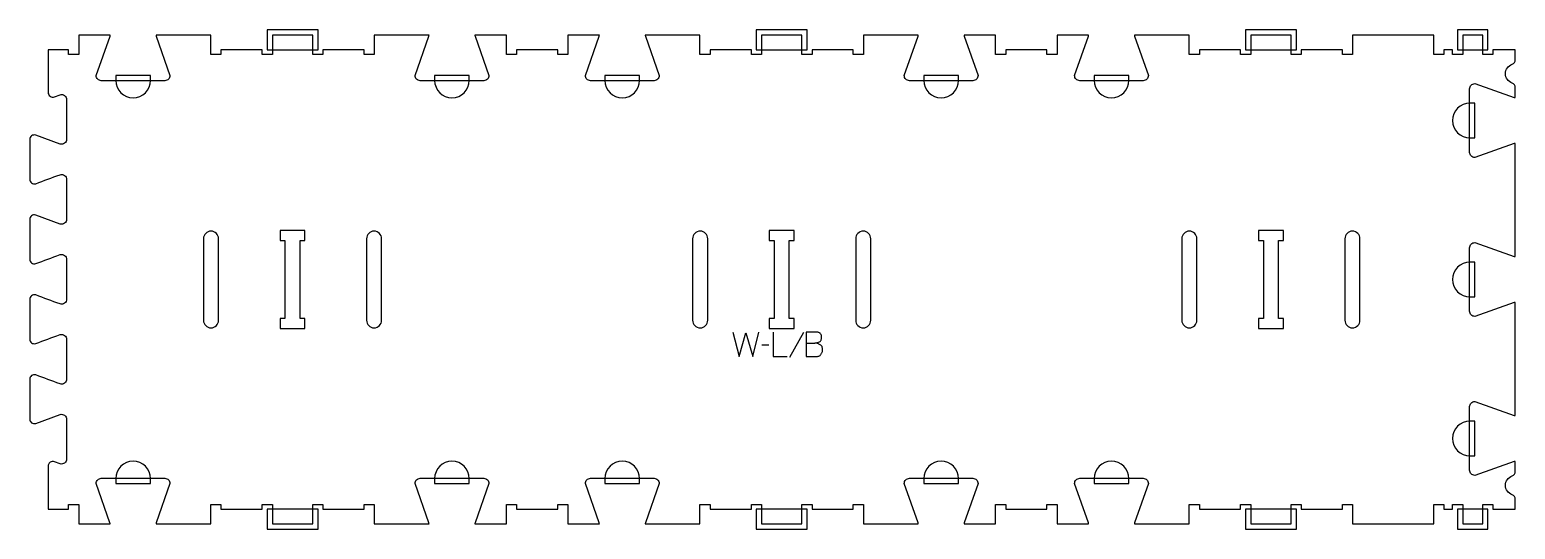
# Model space of a CAD drawing. Extents: x 0 to 1822, y -6 to 606.
import ezdxf

# ---------------------------------------------------------------- set-up
doc = ezdxf.new("R2010")
doc.units = 0
for name, color, linetype in [('1_ANYTOOL_1MMDEEP_LABELS_S', 2, 'CONTINUOUS'), ('3_ANYTOOL_CUTTHROUGH_INSID', 4, 'CONTINUOUS'), ('4_ANYTOOL_CUTTHROUGH_OUTSI', 5, 'CONTINUOUS'), ('5_ANYTOOL_HALF_MILL_9MM_IN', 3, 'CONTINUOUS')]:
    doc.layers.add(name, color=color, linetype=linetype)

msp = doc.modelspace()

# ---------------------------------------------------------------- linework, layer by layer
at = {"layer": '1_ANYTOOL_1MMDEEP_LABELS_S'}
for p, q in [((906.664074, 219.256765), (897.87836, 219.171051)), ((949.049788, 234.899622), (931.864074, 204.128194))]:
    msp.add_line(p, q, dxfattribs=at)
for points in [[(862.306931, 235.371051), (870.021217, 205.371051), (878.464074, 234.471051), (886.949788, 205.371051), (894.449788, 235.371051)], [(911.806931, 235.371051), (911.806931, 205.371051), (928.906931, 205.371051)]]:
    msp.add_lwpolyline(points, dxfattribs=at)
for points in [[(952.47836, 221.699622), (963.021217, 221.828194, 0.046847), (965.969919, 222.304642, 0.060102), (968.742645, 223.392479, 0.086388), (969.849348, 224.262606, 0.076384), (970.623003, 225.444265, 0.070405), (971.120472, 227.132015, 0.036531), (971.249788, 228.899622, 0.031885), (971.158168, 230.33488, 0.051083), (970.831931, 231.730872, 0.053001), (970.323644, 232.817431, 0.064647), (969.57836, 233.753194, 0.064346), (968.605069, 234.478758, 0.050037), (967.489074, 234.966587, 0.048317), (966.044518, 235.282869, 0.029756), (964.564074, 235.371051), (952.47836, 235.371051)], [(952.47836, 235.371051), (952.47836, 205.371051), (962.164074, 205.371051), (964.692645, 205.285337, 0.048381), (966.371539, 205.389252, 0.066146), (967.976574, 205.869265, 0.067079), (969.340337, 206.717936, 0.057042), (970.456931, 207.878194, 0.037099), (971.351603, 209.249435, 0.042913), (972.01586, 210.744265, 0.043052), (972.40702, 212.299913, 0.040094), (972.535503, 213.899622, 0.045096), (972.373131, 215.696239, 0.070597), (971.806931, 217.397837, 0.073303), (970.880953, 218.726875, 0.067093), (969.621217, 219.749622, 0.063103), (966.446707, 221.174568, 0.053716), (963.021217, 221.828194)]]:
    msp.add_lwpolyline(points, format="xyb", dxfattribs=at)
at = {"layer": '3_ANYTOOL_CUTTHROUGH_INSID'}
for points in [[(231.613183, 349.749997, 1), (213.113183, 349.749997), (213.113183, 249.750003, 1), (231.613183, 249.750003)], [(413.113183, 349.749997), (413.113183, 249.750003, 1), (431.613183, 249.750003), (431.613183, 349.749997, 1)], [(831.613183, 349.749997, 1), (813.113183, 349.749997), (813.113183, 249.750003, 1), (831.613183, 249.750003)], [(1013.113183, 349.749997), (1013.113183, 249.750003, 1), (1031.613183, 249.750003), (1031.613183, 349.749997, 1)], [(1431.613183, 349.749997, 1), (1413.113183, 349.749997), (1413.113183, 249.750003, 1), (1431.613183, 249.750003)], [(1613.113183, 349.749997), (1613.113183, 249.750003, 1), (1631.613183, 249.750003), (1631.613183, 349.749997, 1)]]:
    msp.add_lwpolyline(points, format="xyb", close=True, dxfattribs=at)
for points in [[(337.613183, 239.5), (337.613183, 252), (331.613183, 252), (331.613183, 347.5), (337.613183, 347.5), (337.613183, 360), (307.113183, 360), (307.113183, 347.5), (313.113183, 347.5), (313.113183, 252), (307.113183, 252), (307.113183, 239.5)], [(937.613183, 239.5), (937.613183, 252), (931.613183, 252), (931.613183, 347.5), (937.613183, 347.5), (937.613183, 360), (907.113183, 360), (907.113183, 347.5), (913.113183, 347.5), (913.113183, 252), (907.113183, 252), (907.113183, 239.5)], [(1537.613183, 239.5), (1537.613183, 252), (1531.613183, 252), (1531.613183, 347.5), (1537.613183, 347.5), (1537.613183, 360), (1507.113183, 360), (1507.113183, 347.5), (1513.113183, 347.5), (1513.113183, 252), (1507.113183, 252), (1507.113183, 239.5)]]:
    msp.add_lwpolyline(points, close=True, dxfattribs=at)
at = {"layer": '4_ANYTOOL_CUTTHROUGH_OUTSI'}
msp.add_lwpolyline([(98.710746, 0, 0.061784), (98.475752, 1.39487), (81.580219, 49.667412, -0.084368), (81.566183, 49.75, -0.414214), (87.816183, 56), (165.816183, 56, -0.414214), (172.066183, 49.75, -0.084368), (172.052148, 49.667412), (155.153035, 1.383805, 0.061178), (154.92162, 0), (172.363183, 0), (222.113183, 0), (222.113183, 23.75, -0.414214), (222.363183, 24), (234.363183, 24, -0.414214), (234.613183, 23.75), (234.613183, 18), (285.113183, 18), (285.113183, 23.75, -0.414214), (285.363183, 24), (297.363183, 24, -0.414214), (297.613183, 23.75), (297.613183, 0), (347.113183, 0), (347.113183, 23.75, -0.414214), (347.363183, 24), (359.363183, 24, -0.414214), (359.613183, 23.75), (359.613183, 18), (410.113183, 18), (410.113183, 23.75, -0.414214), (410.363183, 24), (422.363183, 24, -0.414214), (422.613183, 23.75), (422.613183, 0), (489.804746, 0, 0.061784), (489.569752, 1.39487), (472.674219, 49.667412, -0.084368), (472.660183, 49.75, -0.414214), (478.910183, 56), (556.910183, 56, -0.414214), (563.160183, 49.75, -0.084368), (563.146148, 49.667412), (546.247035, 1.383805, 0.061178), (546.01562, 0), (584.613183, 0), (584.613183, 23.75, -0.414214), (584.863183, 24), (596.863183, 24, -0.414214), (597.113183, 23.75), (597.113183, 18), (647.613183, 18), (647.613183, 23.75, -0.414214), (647.863183, 24), (659.863183, 24, -0.414214), (660.113183, 23.75), (660.113183, 0), (698.710746, 0, 0.061784), (698.475752, 1.39487), (681.580219, 49.667412, -0.084368), (681.566183, 49.75, -0.414214), (687.816183, 56), (765.816183, 56, -0.414214), (772.066183, 49.75, -0.084368), (772.052148, 49.667412), (755.153035, 1.383805, 0.061178), (754.92162, 0), (772.363183, 0), (822.113183, 0), (822.113183, 23.75, -0.414214), (822.363183, 24), (834.363183, 24, -0.414214), (834.613183, 23.75), (834.613183, 18), (885.113183, 18), (885.113183, 23.75, -0.414214), (885.363183, 24), (897.363183, 24, -0.414214), (897.613183, 23.75), (897.613183, 0), (947.113183, 0), (947.113183, 23.75, -0.414214), (947.363183, 24), (959.363183, 24, -0.414214), (959.613183, 23.75), (959.613183, 18), (1010.113183, 18), (1010.113183, 23.75, -0.414214), (1010.363183, 24), (1022.363183, 24, -0.414214), (1022.613183, 23.75), (1022.613183, 0), (1089.804746, 0, 0.061784), (1089.569752, 1.39487), (1072.674219, 49.667412, -0.084368), (1072.660183, 49.75, -0.414214), (1078.910183, 56), (1156.910183, 56, -0.414214), (1163.160183, 49.75, -0.084368), (1163.146148, 49.667412), (1146.247035, 1.383805, 0.061178), (1146.01562, 0), (1184.613183, 0), (1184.613183, 23.75, -0.414214), (1184.863183, 24), (1196.863183, 24, -0.414214), (1197.113183, 23.75), (1197.113183, 18), (1247.613183, 18), (1247.613183, 23.75, -0.414214), (1247.863183, 24), (1259.863183, 24, -0.414214), (1260.113183, 23.75), (1260.113183, 0), (1298.710746, 0, 0.061784), (1298.475752, 1.39487), (1281.580219, 49.667412, -0.084368), (1281.566183, 49.75, -0.414214), (1287.816183, 56), (1365.816183, 56, -0.414214), (1372.066183, 49.75, -0.084368), (1372.052148, 49.667412), (1355.153035, 1.383805, 0.061178), (1354.92162, 0), (1372.363183, 0), (1422.113183, 0), (1422.113183, 23.75, -0.414214), (1422.363183, 24), (1434.363183, 24, -0.414214), (1434.613183, 23.75), (1434.613183, 18), (1485.113183, 18), (1485.113183, 23.75, -0.414214), (1485.363183, 24), (1497.363183, 24, -0.414214), (1497.613183, 23.75), (1497.613183, 0), (1547.113183, 0), (1547.113183, 23.75, -0.414214), (1547.363183, 24), (1559.363183, 24, -0.414214), (1559.613183, 23.75), (1559.613183, 18), (1610.113183, 18), (1610.113183, 23.75, -0.414214), (1610.363183, 24), (1622.363183, 24, -0.414214), (1622.613183, 23.75), (1622.613183, 0), (1722.113183, 0), (1722.113183, 23.75, -0.414214), (1722.363183, 24), (1734.363183, 24, -0.414214), (1734.613183, 23.75), (1734.613183, 18), (1745.113183, 18), (1745.113183, 23.75, -0.414214), (1745.363183, 24), (1757.363183, 24, -0.414214), (1757.613183, 23.75), (1757.613183, 0), (1782.113183, 0), (1782.113183, 23.75, -0.414214), (1782.363183, 24), (1794.363183, 24, -0.414214), (1794.613183, 23.75), (1794.613183, 18), (1822.113183, 18), (1822.113183, 30.404437, 0.317837), (1818.27985, 35.825589, -0.707107), (1818.27985, 58.924411, 0.317837), (1822.113183, 64.345563), (1822.113183, 76.744563, 0.061784), (1820.718313, 76.509569), (1772.445771, 59.614035, -0.084368), (1772.363183, 59.6, -0.414214), (1766.113183, 65.85), (1766.113183, 143.85, -0.414214), (1772.363183, 150.1, -0.084368), (1772.445771, 150.085965), (1820.729378, 133.186852, 0.061178), (1822.113183, 132.955437), (1822.113183, 271.644563, 0.061784), (1820.718313, 271.409569), (1772.445771, 254.514035, -0.084368), (1772.363183, 254.5, -0.414214), (1766.113183, 260.75), (1766.113183, 338.75, -0.414214), (1772.363183, 345, -0.084368), (1772.445771, 344.985965), (1820.729378, 328.086852, 0.061178), (1822.113183, 327.855437), (1822.113183, 466.544563, 0.061784), (1820.718313, 466.309569), (1772.445771, 449.414035, -0.084368), (1772.363183, 449.4, -0.414214), (1766.113183, 455.65), (1766.113183, 533.65, -0.414214), (1772.363183, 539.9, -0.084368), (1772.445771, 539.885965), (1820.729378, 522.986852, 0.061178), (1822.113183, 522.755437), (1822.113183, 535.154437, 0.317837), (1818.27985, 540.575589, -0.707107), (1818.27985, 563.674411, 0.317837), (1822.113183, 569.095563), (1822.113183, 581.5), (1794.613183, 581.5), (1794.613183, 575.75, -0.414214), (1794.363183, 575.5), (1782.363183, 575.5, -0.414214), (1782.113183, 575.75), (1782.113183, 599.5), (1757.613183, 599.5), (1757.613183, 575.75, -0.414214), (1757.363183, 575.5), (1745.363183, 575.5, -0.414214), (1745.113183, 575.75), (1745.113183, 581.5), (1734.613183, 581.5), (1734.613183, 575.75, -0.414214), (1734.363183, 575.5), (1722.363183, 575.5, -0.414214), (1722.113183, 575.75), (1722.113183, 599.5), (1622.613183, 599.5), (1622.613183, 575.75, -0.414214), (1622.363183, 575.5), (1610.363183, 575.5, -0.414214), (1610.113183, 575.75), (1610.113183, 581.5), (1559.613183, 581.5), (1559.613183, 575.75, -0.414214), (1559.363183, 575.5), (1547.363183, 575.5, -0.414214), (1547.113183, 575.75), (1547.113183, 599.5), (1497.613183, 599.5), (1497.613183, 575.75, -0.414214), (1497.363183, 575.5), (1485.363183, 575.5, -0.414214), (1485.113183, 575.75), (1485.113183, 581.5), (1434.613183, 581.5), (1434.613183, 575.75, -0.414214), (1434.363183, 575.5), (1422.363183, 575.5, -0.414214), (1422.113183, 575.75), (1422.113183, 599.5), (1354.92162, 599.5, 0.061784), (1355.156615, 598.10513), (1372.052148, 549.832588, -0.084368), (1372.066183, 549.75, -0.414214), (1365.816183, 543.5), (1287.816183, 543.5, -0.414214), (1281.566183, 549.75, -0.084368), (1281.580219, 549.832588), (1298.479332, 598.116195, 0.061178), (1298.710746, 599.5), (1260.113183, 599.5), (1260.113183, 575.75, -0.414214), (1259.863183, 575.5), (1247.863183, 575.5, -0.414214), (1247.613183, 575.75), (1247.613183, 581.5), (1197.113183, 581.5), (1197.113183, 575.75, -0.414214), (1196.863183, 575.5), (1184.863183, 575.5, -0.414214), (1184.613183, 575.75), (1184.613183, 599.5), (1146.01562, 599.5, 0.061784), (1146.250615, 598.10513), (1163.146148, 549.832588, -0.084368), (1163.160183, 549.75, -0.414214), (1156.910183, 543.5), (1078.910183, 543.5, -0.414214), (1072.660183, 549.75, -0.084368), (1072.674219, 549.832588), (1089.573332, 598.116195, 0.061178), (1089.804746, 599.5), (1022.613183, 599.5), (1022.613183, 575.75, -0.414214), (1022.363183, 575.5), (1010.363183, 575.5, -0.414214), (1010.113183, 575.75), (1010.113183, 581.5), (959.613183, 581.5), (959.613183, 575.75, -0.414214), (959.363183, 575.5), (947.363183, 575.5, -0.414214), (947.113183, 575.75), (947.113183, 599.5), (897.613183, 599.5), (897.613183, 575.75, -0.414214), (897.363183, 575.5), (885.363183, 575.5, -0.414214), (885.113183, 575.75), (885.113183, 581.5), (834.613183, 581.5), (834.613183, 575.75, -0.414214), (834.363183, 575.5), (822.363183, 575.5, -0.414214), (822.113183, 575.75), (822.113183, 599.5), (754.92162, 599.5, 0.061784), (755.156615, 598.10513), (772.052148, 549.832588, -0.084368), (772.066183, 549.75, -0.414214), (765.816183, 543.5), (687.816183, 543.5, -0.414214), (681.566183, 549.75, -0.084368), (681.580219, 549.832588), (698.479332, 598.116195, 0.061178), (698.710746, 599.5), (660.113183, 599.5), (660.113183, 575.75, -0.414214), (659.863183, 575.5), (647.863183, 575.5, -0.414214), (647.613183, 575.75), (647.613183, 581.5), (597.113183, 581.5), (597.113183, 575.75, -0.414214), (596.863183, 575.5), (584.863183, 575.5, -0.414214), (584.613183, 575.75), (584.613183, 599.5), (546.01562, 599.5, 0.061784), (546.250615, 598.10513), (563.146148, 549.832588, -0.084368), (563.160183, 549.75, -0.414214), (556.910183, 543.5), (478.910183, 543.5, -0.414214), (472.660183, 549.75, -0.084368), (472.674219, 549.832588), (489.573332, 598.116195, 0.061178), (489.804746, 599.5), (422.613183, 599.5), (422.613183, 575.75, -0.414214), (422.363183, 575.5), (410.363183, 575.5, -0.414214), (410.113183, 575.75), (410.113183, 581.5), (359.613183, 581.5), (359.613183, 575.75, -0.414214), (359.363183, 575.5), (347.363183, 575.5, -0.414214), (347.113183, 575.75), (347.113183, 599.5), (297.613183, 599.5), (297.613183, 575.75, -0.414214), (297.363183, 575.5), (285.363183, 575.5, -0.414214), (285.113183, 575.75), (285.113183, 581.5), (234.613183, 581.5), (234.613183, 575.75, -0.414214), (234.363183, 575.5), (222.363183, 575.5, -0.414214), (222.113183, 575.75), (222.113183, 599.5), (154.92162, 599.5, 0.061784), (155.156615, 598.10513), (172.052148, 549.832588, -0.084368), (172.066183, 549.75, -0.414214), (165.816183, 543.5), (87.816183, 543.5, -0.414214), (81.566183, 549.75, -0.084368), (81.580219, 549.832588), (98.479332, 598.116195, 0.061178), (98.710746, 599.5), (60.113183, 599.5), (60.113183, 575.75, -0.414214), (59.863183, 575.5), (47.863183, 575.5, -0.414214), (47.613183, 575.75), (47.613183, 581.5), (22.612727, 581.5), (22.612727, 529.110322, 0.245331), (25.075924, 524.392333, 0.245331), (30.355135, 523.716547), (37.165197, 526.232117, -0.015598), (37.179986, 526.237062, -0.237079), (42.706726, 525.264979, -0.237079), (45.22591, 520.250647), (45.225455, 471.744562, -0.237079), (42.706271, 466.730232, -0.237079), (37.17953, 465.758149, -0.015608), (37.164731, 465.763097), (7.389058, 476.76308, 0.236335), (2.319473, 475.864058, 0.237079), (0.001823, 471.250873), (0.001367, 422.744027, 0.237079), (2.319017, 418.130844, 0.237104), (7.403533, 417.236756, -0.000004), (37.164735, 428.231354, -0.015604), (37.17953, 428.236301, -0.237079), (42.706271, 427.264218, -0.237079), (45.225455, 422.249886), (45.224999, 373.743801, -0.237079), (42.705815, 368.729472, -0.237079), (37.179075, 367.757388, -0.015608), (37.164275, 367.762336), (7.388602, 378.762319, 0.236335), (2.319017, 377.863297, 0.237079), (0.001367, 373.250112), (0.000912, 324.744027, 0.237079), (2.318561, 320.130844, 0.237104), (7.403078, 319.236756, -0.000004), (37.164279, 330.231354, -0.015604), (37.179075, 330.236301, -0.237079), (42.705815, 329.264218, -0.237079), (45.224999, 324.249886), (45.224543, 275.743801, -0.237079), (42.705359, 270.729472, -0.237079), (37.178619, 269.757388, -0.015608), (37.16382, 269.762336, 0.000004), (7.388146, 280.762319, 0.236335), (2.318561, 279.863297, 0.237079), (0.000912, 275.250112), (0.000456, 226.744027, 0.237079), (2.318105, 222.130844, 0.237104), (7.402622, 221.236756, -0.000004), (37.163824, 232.231354, -0.015604), (37.178619, 232.236301, -0.237079), (42.705359, 231.264218, -0.237079), (45.224543, 226.249886), (45.224087, 177.743801, -0.237079), (42.704903, 172.729472, -0.237079), (37.178163, 171.757388, -0.015608), (37.163364, 171.762336, 0.000004), (7.38769, 182.762319, 0.236335), (2.318105, 181.863297, 0.237079), (0.000456, 177.250112), (0, 128.744027, 0.237079), (2.317649, 124.130844, 0.237104), (7.402166, 123.236756), (37.163368, 134.231354, -0.015604), (37.178163, 134.236301, -0.237079), (42.704903, 133.264218, -0.237079), (45.224087, 128.249886), (45.223632, 79.743801, -0.237079), (42.704447, 74.729472, -0.237079), (37.177707, 73.757388, -0.015608), (37.162908, 73.762336), (30.355816, 76.277132, 0.245337), (25.076478, 75.601498, 0.245337), (22.613183, 70.88344), (22.613183, 18), (47.613183, 18), (47.613183, 23.75, -0.414214), (47.863183, 24), (59.863183, 24, -0.414214), (60.113183, 23.75), (60.113183, 0)], format="xyb", close=True, dxfattribs=at)
at = {"layer": '5_ANYTOOL_HALF_MILL_9MM_IN'}
for points in [[(297.113183, 581.5), (347.613183, 581.5), (353.613183, 581.5), (353.613183, 606), (347.353183, 606), (297.373183, 606), (291.113183, 606), (291.113183, 581.5)], [(897.113183, 581.5), (947.613183, 581.5), (953.613183, 581.5), (953.613183, 606), (947.353183, 606), (897.373183, 606), (891.113183, 606), (891.113183, 581.5)], [(1497.113183, 581.5), (1547.613183, 581.5), (1553.613183, 581.5), (1553.613183, 606), (1547.353183, 606), (1497.373183, 606), (1491.113183, 606), (1491.113183, 581.5)], [(1757.113183, 581.5), (1782.613183, 581.5), (1788.613183, 581.5), (1788.613183, 599.74), (1788.613183, 606), (1751.113183, 606), (1751.113183, 599.74), (1751.113183, 581.5)], [(347.613183, 18), (297.113183, 18), (291.113183, 18), (291.113183, -0.24), (291.113183, -6.5), (347.353183, -6.5), (353.613183, -6.5), (353.613183, 18)], [(947.613183, 18), (897.113183, 18), (891.113183, 18), (891.113183, -0.24), (891.113183, -6.5), (947.353183, -6.5), (953.613183, -6.5), (953.613183, 18)], [(1547.613183, 18), (1497.113183, 18), (1491.113183, 18), (1491.113183, -0.24), (1491.113183, -6.5), (1547.353183, -6.5), (1553.613183, -6.5), (1553.613183, 18)], [(1782.613183, 18), (1757.113183, 18), (1751.113183, 18), (1751.113183, -6.5), (1757.373183, -6.5), (1782.353183, -6.5), (1788.613183, -6.5), (1788.613183, 18)]]:
    msp.add_lwpolyline(points, close=True, dxfattribs=at)
for points in [[(105.566183, 544), (105.566183, 543.75, 1), (148.066183, 543.75), (148.066183, 550), (105.566183, 550)], [(496.660183, 544), (496.660183, 543.75, 1), (539.160183, 543.75), (539.160183, 550), (496.660183, 550)], [(705.566183, 544), (705.566183, 543.75, 1), (748.066183, 543.75), (748.066183, 550), (705.566183, 550)], [(1096.660183, 544), (1096.660183, 543.75, 1), (1139.160183, 543.75), (1139.160183, 550), (1096.660183, 550)], [(1305.566183, 544), (1305.566183, 543.75, 1), (1348.066183, 543.75), (1348.066183, 550), (1305.566183, 550)], [(1766.363183, 515.9, 1), (1766.363183, 473.4), (1772.613183, 473.4), (1772.613183, 515.9)], [(1766.363183, 321, 1), (1766.363183, 278.5), (1772.613183, 278.5), (1772.613183, 321)], [(1766.363183, 126.1, 1), (1766.363183, 83.6), (1772.613183, 83.6), (1772.613183, 126.1)], [(148.066183, 55.75, 1), (105.566183, 55.75), (105.566183, 49.5), (148.066183, 49.5)], [(539.160183, 55.75, 1), (496.660183, 55.75), (496.660183, 49.5), (539.160183, 49.5)], [(748.066183, 55.75, 1), (705.566183, 55.75), (705.566183, 49.5), (748.066183, 49.5)], [(1139.160183, 55.75, 1), (1096.660183, 55.75), (1096.660183, 49.5), (1139.160183, 49.5)], [(1348.066183, 55.75, 1), (1305.566183, 55.75), (1305.566183, 49.5), (1348.066183, 49.5)]]:
    msp.add_lwpolyline(points, format="xyb", close=True, dxfattribs=at)

doc.saveas('drawing.dxf')
